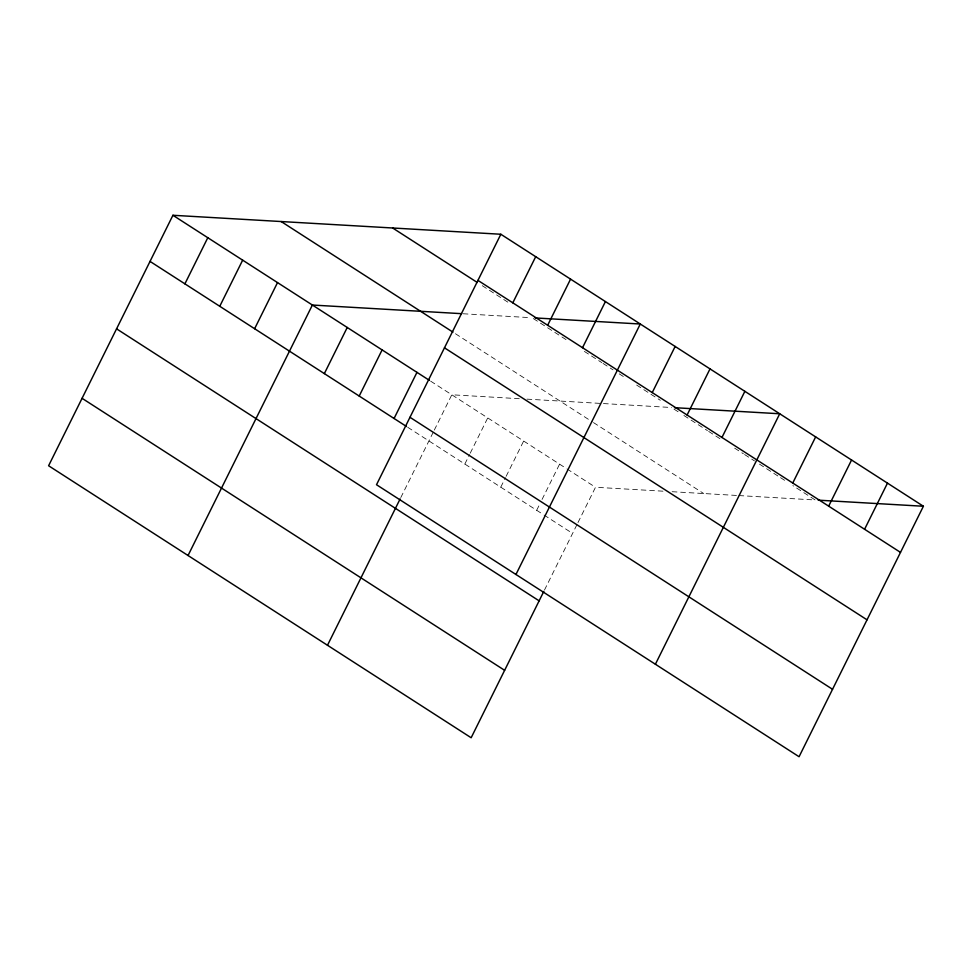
<?xml version="1.0" encoding="UTF-8"?>
<svg xmlns="http://www.w3.org/2000/svg" width="972" height="972" viewBox="0 0 972 972"><rect width="100%" height="100%" fill="white"/><g stroke="black" fill="none" stroke-linecap="round" stroke-linejoin="round"><path stroke-width="0.73" stroke-dasharray="4.86 3.65" d="M400.804 497.567L433.634 431.434M434.314 430.074L451.822 394.79L519.449 398.714M464.835 464.045L469.561 454.556M470.229 453.195L487.737 417.911M500.762 487.166L505.476 477.677M506.145 476.316L523.653 441.033M536.678 510.288L539.375 504.857M542.06 499.438L559.58 464.154M544.478 590.053L577.307 523.908M577.976 522.559L595.496 487.276L663.123 491.188M463.134 313.762L530.615 317.662M526.97 399.14L671.518 407.511M672.138 491.711L737.444 495.489M738.914 495.574L815.192 499.985L792.897 485.636M482.27 285.695L509.668 303.325M533.324 318.549L566.943 340.188M584.366 351.414L601.802 362.629M603.041 363.431L613.004 369.846M619.225 373.856L624.206 377.051M636.66 385.07L660.316 400.294M673.997 409.103L678.954 412.298M683.911 415.481L707.434 430.632M708.673 431.422L721.066 439.405M734.686 448.165L743.361 453.754M744.588 454.544L754.503 460.922M759.46 464.118L779.277 476.875M780.516 477.665L786.7 481.65M455.455 333.736L592.24 421.787M593.479 422.589L703.704 493.533M430.657 381.17L565.765 468.14M567.004 468.941L595.496 487.276M407.754 427.303L542.862 514.273M544.101 515.075L572.593 533.409"/><path stroke-width="1.46" d="M500.847 234.252L376.504 484.724L799.069 756.726L923.4 506.254L500.847 234.252L172.931 215.274L48.6 465.746L471.153 737.748L543.81 591.401M184.899 283.848L207.801 237.715M219.757 306.289L242.66 260.156M254.615 328.73L277.518 282.597M188.046 555.51L312.377 305.038L461.664 313.677M324.344 373.613L347.235 327.479M359.203 396.054L382.105 349.92M394.061 418.495L416.964 372.361M327.491 645.274L400.136 498.915M512.803 302.827L535.706 256.693M547.661 325.268L570.564 279.134M582.52 347.709L605.422 301.575M515.95 574.488L640.281 324.016L535.086 317.929M652.248 392.579L675.151 346.457M687.107 415.02L710.01 368.886M721.965 437.461L744.868 391.327M655.395 664.241L779.726 413.768L674.532 407.681M792.751 483.023L815.654 436.89M828.666 506.145L851.569 460.011M864.582 529.266L887.485 483.133M818.193 500.167L923.4 506.254M477.945 280.386L900.497 552.388M392.639 227.983L477.301 282.488M281.151 221.531L452.964 332.132M444.471 347.818L867.024 619.82M172.931 215.274L429.417 380.368M409.977 417.292L832.542 689.294M150.04 261.407L406.515 426.501M116.567 328.84L539.12 600.842M82.073 398.313L504.626 670.316"/></g></svg>
